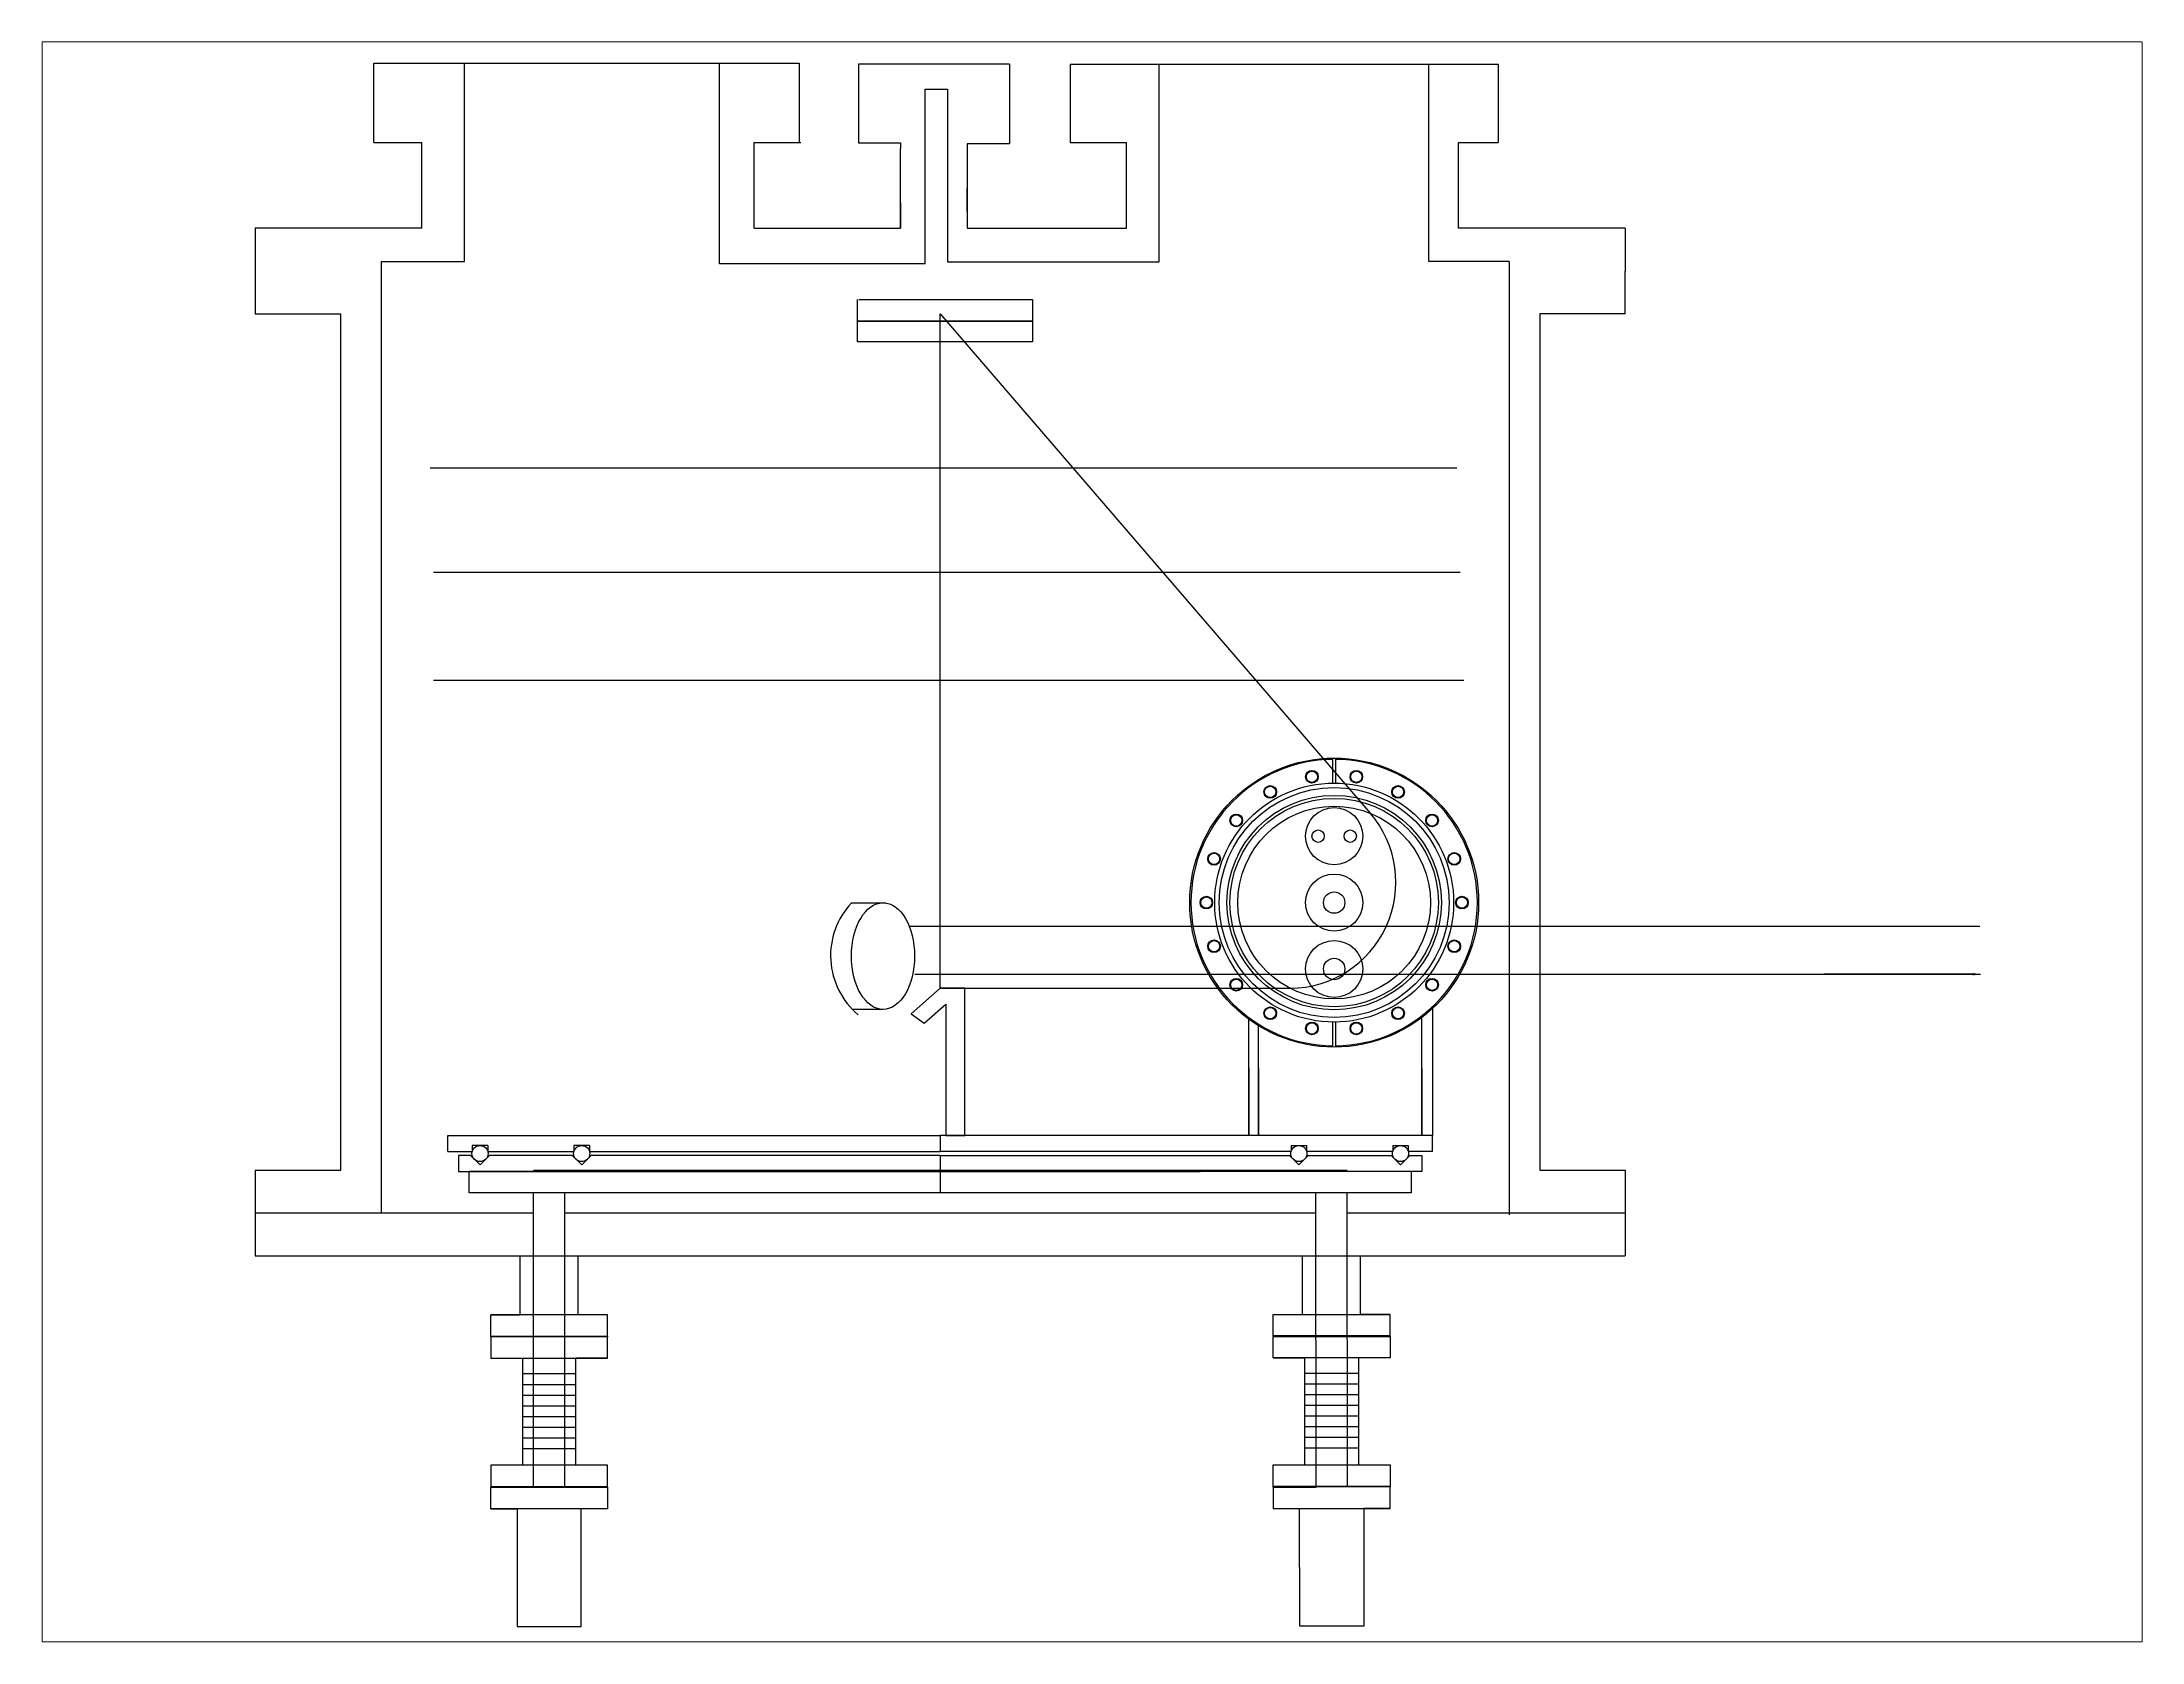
# Paper-space layout 'Layout2' of a CAD drawing. Header units: inches. Extents: x 1.05 to 9.45, y 0.8 to 7.2.
# The model-space entities are those that its viewports show. They can reach past a viewport. Long polylines and large blocks are cut down to what shows.
import ezdxf
from ezdxf import colors
from ezdxf.entities.mleader import LeaderData, LeaderLine
from ezdxf.math import Vec2, Vec3

# ---------------------------------------------------------------- set-up
doc = ezdxf.new("R2010")
doc.units = ezdxf.units.IN
doc.header["$MEASUREMENT"] = 0
doc.styles.get("Standard").update_dxf_attribs({"font": 'arial.ttf'})

msp = doc.modelspace()

# ---------------------------------------------------------------- linework, layer by layer
for p, q in [((16.175, 50.137), (16.175, 51.995)), ((16.175, 51.995), (26.111, 51.995)), ((18.294, 49.911), (18.294, 51.995)), ((24.249, 47.305), (24.249, 51.995)), ((26.111, 51.995), (26.111, 50.137)), ((31.018, 51.972), (27.496, 51.972)), ((27.496, 51.972), (27.496, 50.135)), ((31.018, 51.972), (31.018, 50.109)), ((32.437, 51.972), (42.437, 51.972)), ((32.437, 51.972), (32.437, 50.137)), ((34.514, 47.353), (34.514, 51.972)), ((40.811, 47.362), (40.811, 51.972)), ((42.437, 51.972), (42.437, 50.137)), ((29.048, 47.305), (29.048, 51.387)), ((29.048, 51.387), (29.048, 51.387)), ((29.048, 51.387), (29.048, 51.387)), ((29.048, 51.387), (29.571, 51.387)), ((29.571, 51.387), (29.571, 47.353)), ((16.175, 50.137), (17.295, 50.137)), ((17.295, 48.137), (17.295, 50.137)), ((25.055, 48.137), (25.055, 50.137)), ((25.055, 50.137), (26.149, 50.137)), ((27.496, 50.135), (28.474, 50.135)), ((28.474, 50.135), (28.474, 50.003)), ((31.018, 50.109), (30.028, 50.109)), ((30.028, 50.109), (30.028, 50.003)), ((32.437, 50.137), (33.75, 50.137)), ((33.75, 48.137), (33.75, 50.137)), ((41.51, 48.137), (41.51, 50.137)), ((41.51, 50.137), (42.437, 50.137)), ((18.294, 47.362), (18.294, 49.911)), ((28.474, 48.137), (28.474, 50.003)), ((30.028, 50.003), (30.028, 48.137)), ((30.028, 48.535), (30.028, 49.066)), ((28.474, 48.739), (28.474, 48.137)), ((13.403, 48.147), (13.403, 47.137)), ((13.403, 48.147), (17.295, 48.147)), ((25.055, 48.137), (28.474, 48.137)), ((30.028, 48.137), (33.75, 48.137)), ((45.403, 48.137), (41.51, 48.137)), ((45.403, 48.137), (45.403, 47.137)), ((13.403, 47.137), (13.403, 46.137)), ((16.342, 47.362), (16.342, 25.146)), ((16.342, 47.362), (18.294, 47.362)), ((29.048, 47.305), (24.249, 47.305)), ((29.571, 47.353), (34.514, 47.353)), ((42.688, 47.362), (40.811, 47.362)), ((42.688, 47.362), (42.688, 25.096)), ((45.403, 46.137), (45.403, 47.137)), ((13.403, 46.137), (15.403, 46.137)), ((15.403, 26.137), (15.403, 46.137)), ((27.471, 45.965), (27.471, 46.475)), ((27.503, 46.475), (31.555, 46.475)), ((31.555, 46.475), (31.555, 45.487)), ((45.403, 46.137), (43.403, 46.137)), ((43.403, 46.137), (43.403, 26.137)), ((43.403, 46.137), (43.403, 26.137)), ((43.403, 46.137), (43.403, 34.236)), ((27.471, 45.487), (27.471, 45.965)), ((27.471, 45.965), (31.555, 45.965)), ((31.555, 45.965), (27.471, 45.965)), ((31.555, 45.487), (27.471, 45.487)), ((17.486, 42.545), (41.465, 42.545)), ((17.568, 40.102), (41.546, 40.102)), ((41.628, 37.576), (17.568, 37.576)), ((29.403, 30.387), (28.723, 29.792)), ((29.027, 29.569), (29.533, 30.014)), ((29.979, 30.387), (29.403, 30.387)), ((29.533, 30.014), (29.533, 26.949)), ((29.979, 26.949), (29.979, 30.387)), ((28.723, 29.792), (29.027, 29.569)), ((36.61, 26.949), (36.61, 29.664)), ((36.836, 26.949), (36.836, 29.512)), ((36.836, 29.512), (36.836, 29.512)), ((40.653, 26.949), (40.653, 29.706)), ((40.896, 29.911), (40.896, 26.949)), ((36.61, 28.525), (36.61, 26.949)), ((36.836, 28.525), (36.836, 26.949)), ((40.653, 28.505), (40.653, 26.949)), ((17.903, 26.574), (17.903, 26.949)), ((17.903, 26.949), (29.403, 26.949)), ((17.903, 26.574), (17.903, 26.949)), ((17.903, 26.574), (18.472, 26.574)), ((18.834, 26.713), (18.472, 26.713)), ((18.472, 26.713), (18.472, 26.574)), ((18.834, 26.713), (18.834, 26.574)), ((18.834, 26.574), (20.847, 26.574)), ((21.209, 26.713), (20.847, 26.713)), ((20.847, 26.713), (20.847, 26.574)), ((21.209, 26.713), (21.209, 26.574)), ((21.209, 26.574), (29.403, 26.574)), ((40.903, 26.949), (29.403, 26.949)), ((29.403, 26.949), (29.403, 26.574)), ((37.597, 26.574), (29.403, 26.574)), ((29.533, 26.949), (29.979, 26.949)), ((37.597, 26.713), (37.959, 26.713)), ((37.597, 26.713), (37.597, 26.574)), ((37.959, 26.713), (37.959, 26.574)), ((39.972, 26.574), (37.959, 26.574)), ((39.972, 26.713), (40.334, 26.713)), ((39.972, 26.713), (39.972, 26.574)), ((40.334, 26.713), (40.334, 26.574)), ((40.903, 26.574), (40.334, 26.574)), ((40.903, 26.574), (40.903, 26.949)), ((13.403, 26.137), (13.403, 25.137)), ((13.403, 26.137), (15.403, 26.137)), ((18.432, 26.481), (18.153, 26.481)), ((18.153, 26.481), (18.153, 26.106)), ((18.153, 26.106), (19.903, 26.106)), ((18.403, 25.606), (18.403, 26.106)), ((40.403, 26.106), (18.403, 26.106)), ((18.653, 26.26), (18.432, 26.481)), ((18.874, 26.481), (18.653, 26.26)), ((20.807, 26.481), (18.874, 26.481)), ((19.903, 26.137), (26.769, 26.137)), ((19.903, 26.106), (29.403, 26.106)), ((19.903, 26.106), (29.403, 26.106)), ((21.028, 26.26), (20.807, 26.481)), ((21.249, 26.481), (21.028, 26.26)), ((29.403, 26.481), (21.249, 26.481)), ((29.403, 26.106), (23.33, 26.106)), ((26.769, 26.137), (32.037, 26.137)), ((29.403, 26.481), (37.557, 26.481)), ((29.403, 26.481), (29.403, 26.106)), ((38.903, 26.106), (29.403, 26.106)), ((29.403, 26.106), (35.475, 26.106)), ((38.903, 26.106), (29.403, 26.106)), ((29.403, 26.106), (29.403, 25.606)), ((32.037, 26.137), (38.903, 26.137)), ((37.557, 26.481), (37.778, 26.26)), ((37.778, 26.26), (37.999, 26.481)), ((37.999, 26.481), (39.932, 26.481)), ((40.653, 26.106), (38.903, 26.106)), ((39.932, 26.481), (40.153, 26.26)), ((40.153, 26.26), (40.374, 26.481)), ((40.374, 26.481), (40.653, 26.481)), ((40.403, 26.106), (40.403, 25.606)), ((40.653, 26.481), (40.653, 26.106)), ((43.403, 26.137), (45.403, 26.137)), ((45.403, 26.137), (45.403, 25.137)), ((19.903, 25.606), (18.403, 25.606)), ((19.903, 18.731), (19.903, 25.606)), ((20.633, 25.606), (19.903, 25.606)), ((20.633, 18.731), (20.633, 25.606)), ((40.403, 25.606), (20.633, 25.606)), ((38.181, 18.737), (38.176, 25.612)), ((38.911, 18.738), (38.906, 25.613)), ((13.403, 25.137), (19.903, 25.137)), ((13.403, 25.137), (19.903, 25.137)), ((13.403, 25.137), (13.403, 24.137)), ((15.503, 25.137), (18.403, 25.137)), ((18.403, 25.137), (19.903, 25.137)), ((20.633, 25.137), (38.176, 25.137)), ((20.633, 25.137), (38.176, 25.137)), ((38.906, 25.137), (45.403, 25.137)), ((38.906, 25.137), (45.403, 25.137)), ((45.403, 25.137), (45.403, 24.137)), ((13.403, 24.137), (45.403, 24.137)), ((19.59, 22.762), (19.59, 24.137)), ((20.945, 22.762), (20.945, 24.137)), ((37.866, 22.768), (37.865, 24.143)), ((39.221, 22.769), (39.22, 24.144)), ((21.633, 22.762), (18.903, 22.762)), ((18.903, 22.762), (19.59, 22.762)), ((18.903, 22.262), (18.903, 22.762)), ((21.633, 22.762), (20.945, 22.762)), ((21.633, 22.262), (21.633, 22.762)), ((37.178, 22.768), (39.908, 22.77)), ((37.178, 22.268), (37.178, 22.768)), ((37.178, 22.768), (37.866, 22.768)), ((39.908, 22.77), (39.221, 22.769)), ((39.908, 22.27), (39.908, 22.77)), ((18.903, 22.262), (21.633, 22.262)), ((18.903, 22.247), (18.903, 22.262)), ((21.633, 22.247), (18.903, 22.247)), ((18.903, 22.247), (18.903, 21.747)), ((21.633, 22.262), (21.633, 22.247)), ((21.633, 21.747), (21.633, 22.247)), ((39.908, 22.27), (37.178, 22.268)), ((37.178, 22.268), (37.178, 22.252)), ((37.178, 22.252), (39.908, 22.254)), ((37.179, 21.752), (37.178, 22.252)), ((39.908, 22.254), (39.908, 22.27)), ((39.908, 22.254), (39.909, 21.754)), ((18.903, 21.747), (21.633, 21.747)), ((18.903, 21.747), (19.643, 21.747)), ((19.643, 21.747), (19.643, 19.247)), ((21.633, 21.747), (20.893, 21.747)), ((20.893, 19.247), (20.893, 21.747)), ((39.909, 21.754), (37.179, 21.752)), ((37.179, 21.752), (37.919, 21.753)), ((37.92, 19.253), (37.919, 21.753)), ((39.909, 21.754), (39.169, 21.754)), ((39.169, 21.754), (39.17, 19.254)), ((19.643, 21.385), (20.893, 21.385)), ((19.643, 21.385), (20.893, 21.385)), ((19.643, 21.135), (20.893, 21.135)), ((39.169, 21.392), (37.919, 21.391)), ((39.169, 21.392), (37.919, 21.391)), ((39.169, 21.142), (37.919, 21.141)), ((19.643, 20.885), (20.893, 20.885)), ((19.643, 20.635), (20.893, 20.635)), ((39.169, 20.892), (37.919, 20.891)), ((39.169, 20.642), (37.919, 20.641)), ((19.643, 20.385), (20.893, 20.385)), ((19.643, 20.135), (20.893, 20.135)), ((19.643, 20.135), (20.893, 20.135)), ((39.17, 20.392), (37.92, 20.391)), ((39.17, 20.142), (37.92, 20.141)), ((39.17, 20.142), (37.92, 20.141)), ((19.643, 19.885), (20.893, 19.885)), ((19.643, 19.885), (20.893, 19.885)), ((19.643, 19.635), (20.893, 19.635)), ((39.17, 19.892), (37.92, 19.891)), ((39.17, 19.892), (37.92, 19.891)), ((39.17, 19.642), (37.92, 19.641)), ((19.643, 19.247), (18.903, 19.247)), ((18.903, 19.247), (18.903, 18.747)), ((20.893, 19.247), (19.643, 19.247)), ((21.633, 19.247), (20.893, 19.247)), ((21.633, 18.747), (21.633, 19.247)), ((37.18, 19.252), (37.92, 19.253)), ((37.181, 18.752), (37.18, 19.252)), ((37.92, 19.253), (39.17, 19.254)), ((39.17, 19.254), (39.91, 19.254)), ((39.91, 19.254), (39.911, 18.754)), ((18.903, 18.747), (21.633, 18.747)), ((18.903, 18.747), (18.903, 18.731)), ((18.903, 18.731), (21.633, 18.731)), ((18.903, 18.231), (18.903, 18.731)), ((18.903, 18.731), (19.903, 18.731)), ((21.633, 18.731), (20.633, 18.731)), ((21.633, 18.731), (21.633, 18.747)), ((21.633, 18.731), (21.633, 18.231)), ((39.911, 18.754), (37.181, 18.752)), ((37.181, 18.737), (37.181, 18.752)), ((39.911, 18.738), (37.181, 18.737)), ((37.181, 18.737), (37.181, 18.237)), ((37.181, 18.737), (38.181, 18.737)), ((39.911, 18.738), (38.911, 18.738)), ((39.911, 18.754), (39.911, 18.738)), ((39.911, 18.238), (39.911, 18.738)), ((21.633, 18.231), (18.903, 18.231)), ((18.903, 18.231), (19.518, 18.231)), ((19.518, 18.231), (19.518, 15.481)), ((21.633, 18.231), (21.018, 18.231)), ((21.018, 15.481), (21.018, 18.231)), ((37.181, 18.237), (39.911, 18.238)), ((37.181, 18.237), (37.796, 18.237)), ((37.798, 15.487), (37.796, 18.237)), ((39.911, 18.238), (39.296, 18.238)), ((39.296, 18.238), (39.298, 15.488)), ((19.518, 15.481), (21.018, 15.481)), ((39.298, 15.488), (37.798, 15.487))]:
    msp.add_line(p, q)
at = {"color": 3}
for p, q in [((29.403, 30.387), (29.403, 46.137)), ((29.403, 46.137), (39.446, 34.473)), ((29.403, 30.387), (37.572, 30.387))]:
    msp.add_line(p, q, dxfattribs=at)
at = {"linetype": 'Continuous'}
for p, q in [((38.571, 35.177), (38.571, 35.762)), ((38.634, 35.762), (38.634, 35.177)), ((38.571, 29.013), (38.571, 29.598)), ((38.634, 29.598), (38.634, 29.013))]:
    msp.add_line(p, q, dxfattribs=at)
at = {"color": 42, "true_color": 0xcfae07}
for p, q in [((27.33, 32.382), (28.129, 32.382)), ((28.066, 29.893), (27.349, 29.893))]:
    msp.add_line(p, q, dxfattribs=at)
at = {"color": 1}
for p, q in [((28.676, 31.834), (53.683, 31.834)), ((28.812, 30.714), (53.699, 30.714))]:
    msp.add_line(p, q, dxfattribs=at)
at = {"linetype": 'Continuous'}
for centre, radius in [((38.603, 32.387), 3.375), ((38.084, 35.327), 0.147), ((38.084, 35.327), 0.133), ((39.121, 35.327), 0.147), ((39.121, 35.327), 0.133), ((38.603, 32.387), 2.79), ((38.603, 32.387), 2.685), ((37.11, 34.972), 0.147), ((37.11, 34.972), 0.133), ((40.095, 34.972), 0.147), ((40.095, 34.972), 0.133), ((38.603, 32.387), 2.435), ((36.316, 34.306), 0.147), ((36.316, 34.306), 0.133), ((40.889, 34.306), 0.147), ((40.889, 34.306), 0.133), ((35.798, 33.408), 0.147), ((35.798, 33.408), 0.133), ((41.407, 33.408), 0.147), ((41.407, 33.408), 0.133), ((35.618, 32.387), 0.147), ((35.618, 32.387), 0.133), ((41.587, 32.387), 0.147), ((41.587, 32.387), 0.133), ((35.798, 31.367), 0.147), ((35.798, 31.367), 0.133), ((41.407, 31.367), 0.147), ((41.407, 31.367), 0.133), ((36.316, 30.469), 0.147), ((36.316, 30.469), 0.133), ((40.889, 30.469), 0.147), ((40.889, 30.469), 0.133), ((37.11, 29.803), 0.147), ((37.11, 29.803), 0.133), ((40.095, 29.803), 0.147), ((40.095, 29.803), 0.133), ((38.084, 29.448), 0.147), ((38.084, 29.448), 0.133), ((39.121, 29.448), 0.147), ((39.121, 29.448), 0.133)]:
    msp.add_circle(centre, radius, dxfattribs=at)
for centre, radius in [((38.603, 32.387), 2.505), ((38.603, 32.387), 2.25), ((38.603, 33.938), 0.667), ((38.228, 33.938), 0.145), ((38.978, 33.938), 0.145), ((38.603, 32.387), 0.667), ((38.603, 32.387), 0.25), ((38.603, 30.836), 0.667), ((38.603, 30.836), 0.25), ((18.653, 26.525), 0.188), ((21.028, 26.525), 0.188), ((37.778, 26.525), 0.188), ((40.153, 26.525), 0.188)]:
    msp.add_circle(centre, radius)
for start, end in [(90.5353, 269.4647), (270.5353, 89.4647)]:
    msp.add_arc((38.603, 32.387), 3.345, start, end, dxfattribs=at)
at = {"color": 3}
msp.add_arc((37.572, 32.86), 2.473, 270, 40.7298, dxfattribs=at)
at = {"color": 42, "true_color": 0xcfae07}
msp.add_arc((28.645, 31.147), 1.804, 136.8155, 230.0533, dxfattribs=at)
msp.add_ellipse((28.066, 31.137), major_axis=(0, 1.245), ratio=0.592565, start_param=1.570796326794897, end_param=7.853981633974483, dxfattribs=at)

# ---------------------------------------------------------------- leaders
at = {"color": 1}
ml = msp.add_multileader_mtext('Standard', dxfattribs=at)
ml.set_content('', color=1)
ml.set_leader_properties()
ml.build(insert=Vec2(0, 0))
ml.multileader.update_dxf_attribs({"dogleg_length": 0.36, "arrow_head_size": 0.18})
ctx = ml.context
ctx.base_point, ctx.char_height, ctx.arrow_head_size, ctx.landing_gap_size, ctx.plane_origin = Vec3(49.87, 30.714), 0.18, 0.18, 0.09, Vec3(53.699, 30.714)
ctx.text_align_type = 2
notes = []
notes.append((ctx, [(0, (1, 1, 0), (50.41, 30.714), (-1, 0), 0.36, [(0, [(53.699, 30.714)], 0, [])])]))
ctx.mtext.insert, ctx.mtext.alignment, ctx.mtext.flow_direction = Vec3(49.96, 30.804), 3, 5
for ctx, leaders in notes:
    for number, flags, end, landing, length, lines in leaders:
        leader = LeaderData()
        leader.index, (leader.has_last_leader_line, leader.has_dogleg_vector, leader.attachment_direction) = number, flags
        leader.last_leader_point, leader.dogleg_vector, leader.dogleg_length = Vec3(end), Vec3(landing), length
        for number, points, colour, breaks in lines:
            line = LeaderLine()
            line.index, line.vertices, line.color, line.breaks = number, Vec3.list(points), colors.encode_raw_color(colour), breaks
            leader.lines.append(line)
        ctx.leaders.append(leader)

psp = doc.layouts.new('Layout2')

# ---------------------------------------------------------------- viewports
at = {"layer": '0'}
psp.add_viewport(center=(5.25, 4), size=(8.4, 6.4), view_center_point=(32.9468, 33.8022), view_height=37.370513, dxfattribs=at)

doc.saveas('drawing.dxf')
